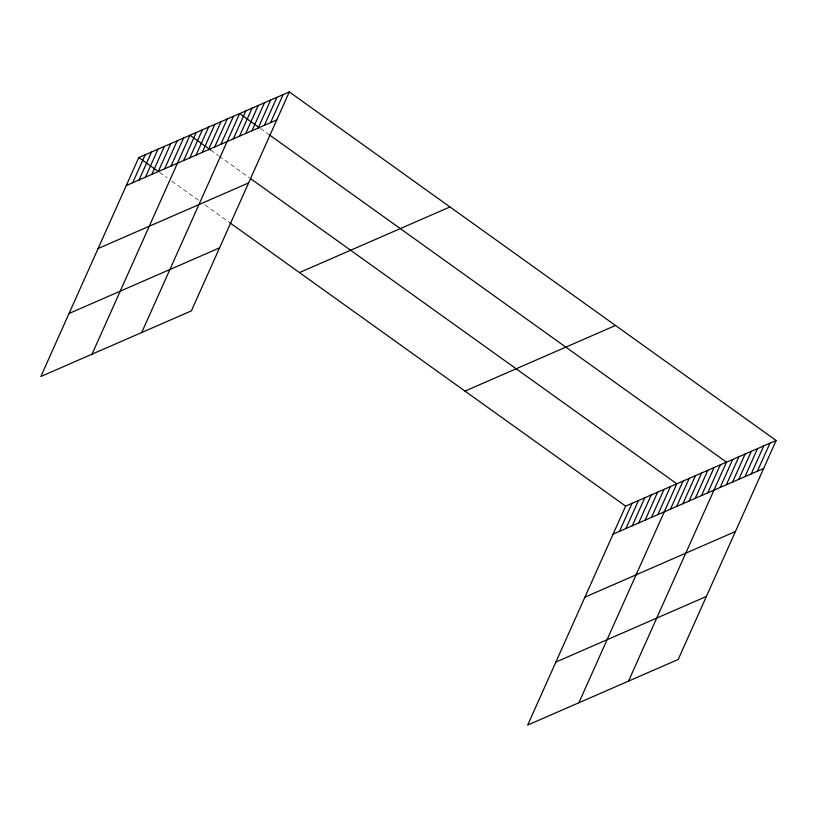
<?xml version="1.0" encoding="UTF-8"?>
<svg xmlns="http://www.w3.org/2000/svg" width="817" height="817" viewBox="0 0 817 817"><rect width="100%" height="100%" fill="white"/><g stroke="black" fill="none" stroke-linecap="round" stroke-linejoin="round"><path stroke-width="0.61" stroke-dasharray="4.08 3.06" d="M260.439 128.463L267.996 133.876M210.766 150.114L218.323 155.526M219.273 156.2L249.512 177.861M159.591 172.428L167.148 177.84M171.876 181.221L198.337 200.165M204.944 204.904L228.576 221.826"/><path stroke-width="1.23" d="M289.32 91.923L138.798 157.538L40.85 376.504L191.372 310.879L289.32 91.923L776.15 440.496L678.202 659.462L527.68 725.077L625.628 506.121L776.15 440.496M132.671 182.753L145.191 154.75M139.064 179.965L151.594 151.962M145.467 177.177L157.987 149.174M151.86 174.389L164.38 146.386M158.253 171.59L170.784 143.598M164.656 168.802L177.177 140.81M171.049 166.014L183.58 138.012M92.025 354.19L189.973 135.224L210.766 150.114M183.662 160.52L196.182 132.517M189.861 157.814L202.391 129.811M196.07 155.107L208.601 127.105M202.279 152.401L214.81 124.398M208.488 149.695L221.019 121.692M214.697 146.989L227.228 118.986M220.907 144.282L233.437 116.28M141.698 332.539L239.647 113.573L258.55 127.105M233.325 138.87L245.856 110.867M239.534 136.163L252.065 108.161M245.743 133.457L258.274 105.454M251.953 130.751L264.483 102.748M258.162 128.044L270.693 100.042M264.371 125.338L276.902 97.335M270.58 122.621L283.111 94.629M619.5 531.336L632.031 503.333M625.904 528.548L638.424 500.545M632.297 525.75L644.817 497.757M638.69 522.962L651.22 494.969M645.093 520.174L657.614 492.171M651.486 517.386L664.017 489.383M657.889 514.598L670.41 486.595M578.865 702.773L676.803 483.807L250.451 178.535M670.491 509.103L683.012 481.101M676.701 506.397L689.221 478.394M682.91 503.691L695.43 475.688M689.119 500.984L701.64 472.982M695.328 498.278L707.849 470.275M701.537 495.572L714.058 467.569M707.747 492.865L720.267 464.863M628.528 681.112L726.476 462.156L268.936 134.55M720.165 487.453L732.686 459.45M726.374 484.747L738.895 456.744M732.583 482.03L745.104 454.038M738.793 479.324L751.313 451.331M745.002 476.617L757.522 448.625M751.211 473.911L763.732 445.919M757.42 471.205L769.941 443.202M126.267 185.541L276.789 119.915M98.081 248.552L248.603 182.937M69.036 313.483L219.559 247.868M299.451 272.572L449.973 206.946M464.975 391.088L615.497 325.472M613.107 534.124L763.629 468.498M584.921 597.135L735.433 531.52M555.877 662.066L706.388 596.441M138.798 157.538L157.701 171.07M229.516 222.5L625.628 506.121"/></g></svg>
